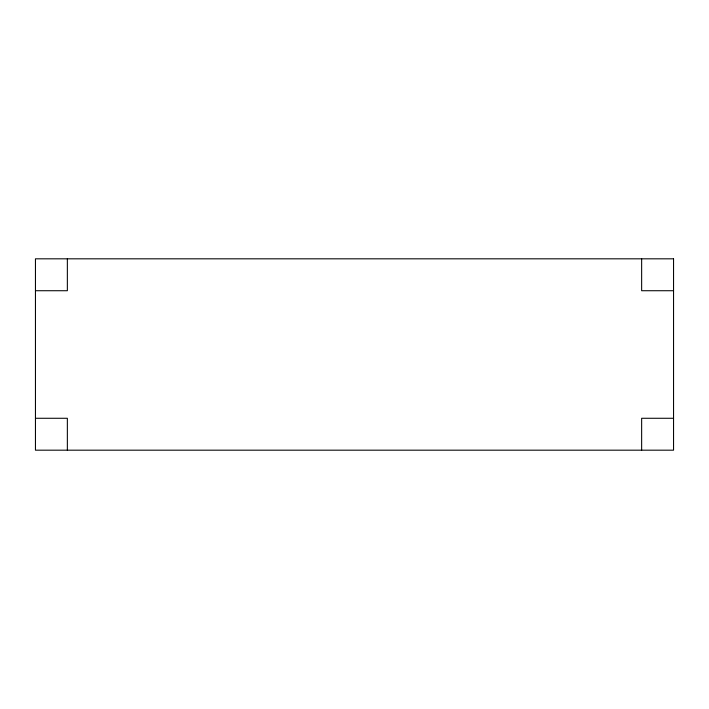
<?xml version="1.0" encoding="UTF-8"?>
<svg xmlns="http://www.w3.org/2000/svg" width="709" height="709" viewBox="0 0 709 709"><rect width="100%" height="100%" fill="white"/><g stroke="black" fill="none" stroke-linecap="round" stroke-linejoin="round"><path stroke-width="1.06" d="M35.45 290.725L67.355 290.725L67.355 258.82M673.55 290.725L641.645 290.725L641.645 258.82M35.45 418.275L67.355 418.275L67.355 450.18M673.55 418.275L641.645 418.275L641.645 450.18M673.55 258.82L35.45 258.82L35.45 450.18L673.55 450.18L673.55 258.82"/></g></svg>
